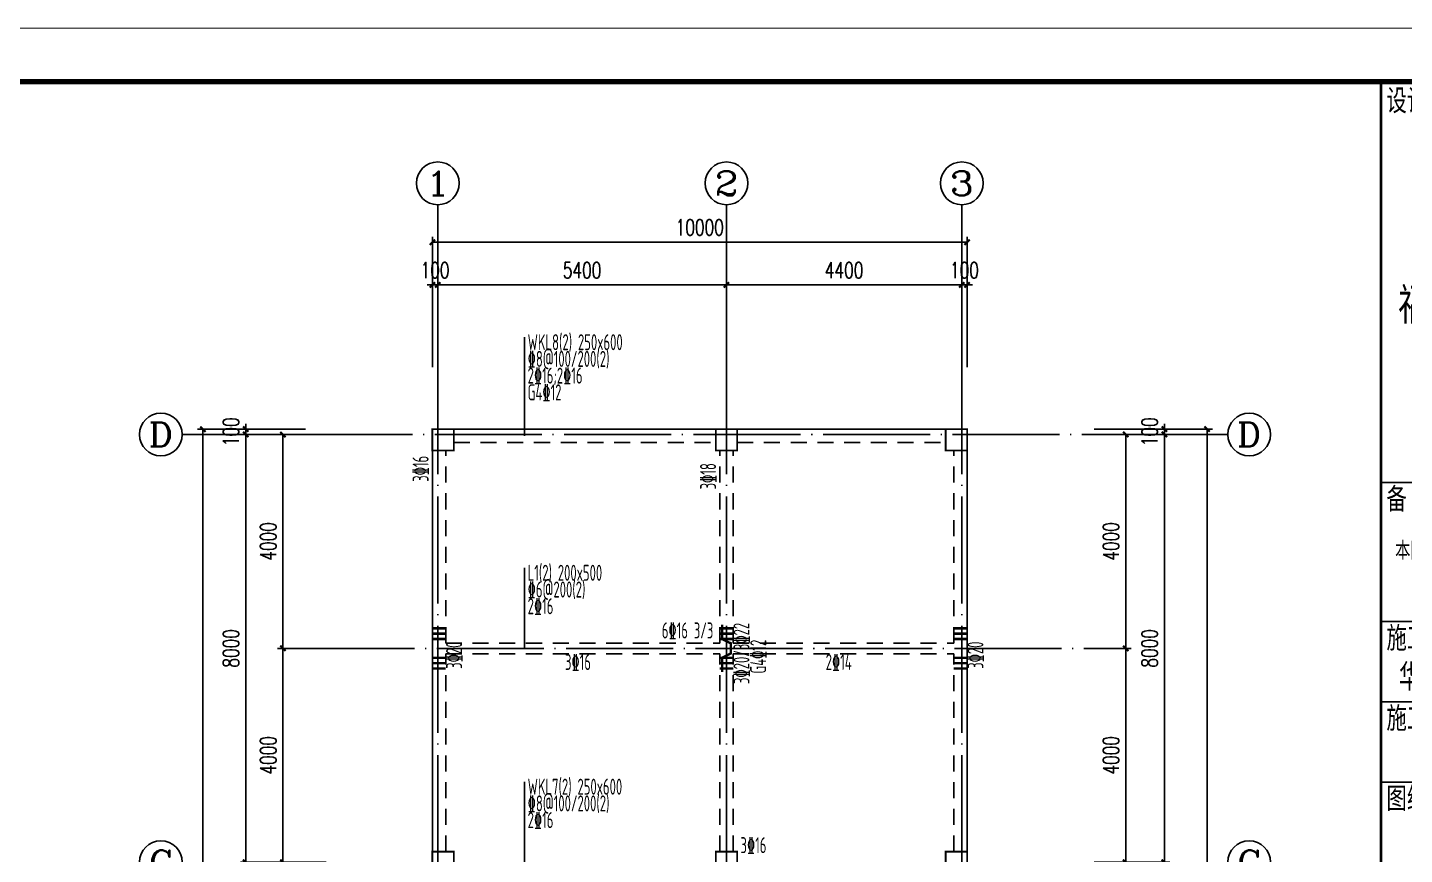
# Model space of a CAD drawing. Extents: x 5827 to 252697, y -546879 to 4066219.
# Drawn here: x 72652 to 98401, y -401244 to -385779 of the extents above; entities that cross this region are included whole.
import ezdxf
from ezdxf.enums import TextEntityAlignment as Align

# ---------------------------------------------------------------- set-up
doc = ezdxf.new("R2010")
doc.units = 0
doc.header["$MEASUREMENT"] = 0
doc.linetypes.add('3', pattern=[500, 300, -200])
doc.linetypes.add('DOTE', pattern=[2.42, 2, -0.2, 0.02, -0.2])
for name, color, linetype in [('AXIS', 3, 'Continuous'), ('AXIS_TEXT', 7, 'Continuous'), ('DOTE', 1, 'DOTE'), ('FRAME', 3, 'Continuous'), ('PUB_TEXT', 7, 'Continuous'), ('S_BEAM', 4, 'Continuous'), ('S_BEAMDASH', 134, '3'), ('S_BEAMDIMLOCAL', 7, 'Continuous'), ('S_BEAMDIMLOCALVER', 7, 'Continuous'), ('S_BEAMDIMMASS', 2, 'Continuous'), ('S_CL', 2, 'Continuous'), ('S_SUBBEAMHOOP', 1, 'Continuous'), ('填充', 8, 'Continuous')]:
    doc.layers.add(name, color=color, linetype=linetype)
doc.styles.add('_HZTXT', font='TXT', dxfattribs={"width": 0.8, "bigfont": 'HZTXT'})
doc.styles.add('_TCH_AXIS', font='COMPLEX', dxfattribs={"bigfont": 'GBCBIG'})
doc.styles.add('_TCH_DIM_T3', font='SIMPLEX', dxfattribs={"width": 0.705882, "bigfont": 'GBCBIG'})
doc.styles.add('COMPLEX', font='COMPLEX')
doc.styles.add('FRAME', font='simhei.ttf', dxfattribs={"width": 0.7})
doc.styles.get("Standard").update_dxf_attribs({"font": 'tssdeng.shx', "width": 0.6, "bigfont": 'a.shx'})
doc.styles.add('黑体', font='simhei.ttf', dxfattribs={"width": 0.7})
doc.dimstyles.new('_TCH_ARCH&&100', dxfattribs={"dimtxt": 297.5, "dimasz": 100, "dimexe": 100, "dimexo": 0, "dimgap": 126.25, "dimtad": 1, "dimdec": 0, "dimzin": 0, "dimdsep": 46, "dimtxsty": '_TCH_DIM_T3', "dimblk": 'ARCHTICK', "dimcen": 0.09, "dimclrt": 7, "dimazin": 2, "dimtfac": 1, "dimtdec": 0, "dimtix": 1, "dimtmove": 2, "dimatfit": 3, "dimfxl": 0, "dimtolj": 1, "dimtzin": 0, "dimarcsym": 0})

# ---------------------------------------------------------------- blocks, each defined once
blk = doc.blocks.new('_ArchTick')
at = {"color": 0, "linetype": 'ByBlock', "const_width": 0.4}
blk.add_lwpolyline([(-0.5, -0.5), (0.5, 0.5)], dxfattribs=at)
blk = doc.blocks.new('*D356')
at = {"layer": 'AXIS', "color": 0, "lineweight": -2, "transparency": 16777216}
for p, q in [((80223, -390593), (80123, -390593)), ((80223, -392129), (80223, -390493)), ((80223, -390593), (80323, -390593)), ((80323, -392129), (80323, -390493)), ((80323, -390593), (80423, -390593))]:
    blk.add_line(p, q, dxfattribs=at)
at = {"layer": 'Defpoints', "color": 0, "transparency": 16777216}
for p in [(80323, -390593), (80223, -392129), (80323, -392129)]:
    blk.add_point(p, dxfattribs=at)
at = {"layer": 'AXIS', "color": 0, "lineweight": -2, "transparency": 16777216, "xscale": 100, "yscale": 100, "zscale": 100}
blk.add_blockref('_ArchTick', (80223, -390593), dxfattribs=at)
at = {"layer": 'AXIS', "color": 0, "lineweight": -2, "transparency": 16777216, "xscale": 100, "yscale": 100, "zscale": 100, "rotation": 180}
blk.add_blockref('_ArchTick', (80323, -390593), dxfattribs=at)
at = {"layer": 'AXIS', "color": 7, "transparency": 16777216, "insert": (80273, -390318), "char_height": 297.5, "attachment_point": 5, "style": '_TCH_DIM_T3'}
blk.add_mtext('\\A1;100', dxfattribs=at)
blk = doc.blocks.new('*D357')
at = {"layer": 'AXIS', "color": 0, "lineweight": -2, "transparency": 16777216}
for p, q in [((80323, -392129), (80323, -390493)), ((80323, -390593), (85723, -390593)), ((85723, -392129), (85723, -390493))]:
    blk.add_line(p, q, dxfattribs=at)
at = {"layer": 'Defpoints', "color": 0, "transparency": 16777216}
for p in [(85723, -390593), (80323, -392129), (85723, -392129)]:
    blk.add_point(p, dxfattribs=at)
at = {"layer": 'AXIS', "color": 0, "lineweight": -2, "transparency": 16777216, "xscale": 100, "yscale": 100, "zscale": 100, "rotation": 180}
blk.add_blockref('_ArchTick', (80323, -390593), dxfattribs=at)
at = {"layer": 'AXIS', "color": 0, "lineweight": -2, "transparency": 16777216, "xscale": 100, "yscale": 100, "zscale": 100}
blk.add_blockref('_ArchTick', (85723, -390593), dxfattribs=at)
at = {"layer": 'AXIS', "color": 7, "transparency": 16777216, "insert": (83023, -390318), "char_height": 297.5, "attachment_point": 5, "style": '_TCH_DIM_T3'}
blk.add_mtext('\\A1;5400', dxfattribs=at)
blk = doc.blocks.new('*D358')
at = {"layer": 'AXIS', "color": 0, "lineweight": -2, "transparency": 16777216}
for p, q in [((85723, -392129), (85723, -390493)), ((85723, -390593), (90123, -390593)), ((90123, -392129), (90123, -390493))]:
    blk.add_line(p, q, dxfattribs=at)
at = {"layer": 'Defpoints', "color": 0, "transparency": 16777216}
for p in [(90123, -390593), (85723, -392129), (90123, -392129)]:
    blk.add_point(p, dxfattribs=at)
at = {"layer": 'AXIS', "color": 0, "lineweight": -2, "transparency": 16777216, "xscale": 100, "yscale": 100, "zscale": 100, "rotation": 180}
blk.add_blockref('_ArchTick', (85723, -390593), dxfattribs=at)
at = {"layer": 'AXIS', "color": 0, "lineweight": -2, "transparency": 16777216, "xscale": 100, "yscale": 100, "zscale": 100}
blk.add_blockref('_ArchTick', (90123, -390593), dxfattribs=at)
at = {"layer": 'AXIS', "color": 7, "transparency": 16777216, "insert": (87923, -390318), "char_height": 297.5, "attachment_point": 5, "style": '_TCH_DIM_T3'}
blk.add_mtext('\\A1;4400', dxfattribs=at)
blk = doc.blocks.new('*D359')
at = {"layer": 'AXIS', "color": 0, "lineweight": -2, "transparency": 16777216}
for p, q in [((90123, -390593), (90023, -390593)), ((90123, -392129), (90123, -390493)), ((90123, -390593), (90223, -390593)), ((90223, -392129), (90223, -390493)), ((90223, -390593), (90323, -390593))]:
    blk.add_line(p, q, dxfattribs=at)
at = {"layer": 'Defpoints', "color": 0, "transparency": 16777216}
for p in [(90223, -390593), (90123, -392129), (90223, -392129)]:
    blk.add_point(p, dxfattribs=at)
at = {"layer": 'AXIS', "color": 0, "lineweight": -2, "transparency": 16777216, "xscale": 100, "yscale": 100, "zscale": 100}
blk.add_blockref('_ArchTick', (90123, -390593), dxfattribs=at)
at = {"layer": 'AXIS', "color": 0, "lineweight": -2, "transparency": 16777216, "xscale": 100, "yscale": 100, "zscale": 100, "rotation": 180}
blk.add_blockref('_ArchTick', (90223, -390593), dxfattribs=at)
at = {"layer": 'AXIS', "color": 7, "transparency": 16777216, "insert": (90173, -390318), "char_height": 297.5, "attachment_point": 5, "style": '_TCH_DIM_T3'}
blk.add_mtext('\\A1;100', dxfattribs=at)
blk = doc.blocks.new('*D360')
at = {"layer": 'AXIS', "color": 0, "lineweight": -2, "transparency": 16777216}
for p, q in [((80223, -392129), (80223, -389693)), ((80223, -389793), (90223, -389793)), ((90223, -392129), (90223, -389693))]:
    blk.add_line(p, q, dxfattribs=at)
at = {"layer": 'Defpoints', "color": 0, "transparency": 16777216}
for p in [(90223, -389793), (80223, -392129), (90223, -392129)]:
    blk.add_point(p, dxfattribs=at)
at = {"layer": 'AXIS', "color": 0, "lineweight": -2, "transparency": 16777216, "xscale": 100, "yscale": 100, "zscale": 100, "rotation": 180}
blk.add_blockref('_ArchTick', (80223, -389793), dxfattribs=at)
at = {"layer": 'AXIS', "color": 0, "lineweight": -2, "transparency": 16777216, "xscale": 100, "yscale": 100, "zscale": 100}
blk.add_blockref('_ArchTick', (90223, -389793), dxfattribs=at)
at = {"layer": 'AXIS', "color": 7, "transparency": 16777216, "insert": (85223, -389518), "char_height": 297.5, "attachment_point": 5, "style": '_TCH_DIM_T3'}
blk.add_mtext('\\A1;10000', dxfattribs=at)
blk = doc.blocks.new('*D368')
at = {"layer": 'AXIS', "color": 0, "lineweight": -2, "transparency": 16777216}
for p, q in [((92597, -393390), (94011, -393390)), ((93911, -401390), (93911, -393390)), ((92597, -401390), (94011, -401390))]:
    blk.add_line(p, q, dxfattribs=at)
at = {"layer": 'Defpoints', "color": 0, "transparency": 16777216}
for p in [(92597, -393390), (93911, -393390), (92597, -401390)]:
    blk.add_point(p, dxfattribs=at)
at = {"layer": 'AXIS', "color": 0, "lineweight": -2, "transparency": 16777216, "xscale": 100, "yscale": 100, "zscale": 100}
for p, rotation in [((93911, -393390), 90), ((93911, -401390), 270)]:
    blk.add_blockref('_ArchTick', p, dxfattribs=dict(at, rotation=rotation))
at = {"layer": 'AXIS', "color": 7, "transparency": 16777216, "insert": (93636, -397390), "char_height": 297.5, "attachment_point": 5, "rotation": 90, "style": '_TCH_DIM_T3'}
blk.add_mtext('\\A1;8000', dxfattribs=at)
blk = doc.blocks.new('*D369')
at = {"layer": 'AXIS', "color": 0, "lineweight": -2, "transparency": 16777216}
for p, q in [((93911, -393290), (93911, -393190)), ((92597, -393290), (94011, -393290)), ((92597, -393390), (94011, -393390)), ((93911, -393390), (93911, -393290)), ((93911, -393390), (93911, -393490))]:
    blk.add_line(p, q, dxfattribs=at)
at = {"layer": 'Defpoints', "color": 0, "transparency": 16777216}
for p in [(92597, -393290), (92597, -393390), (93911, -393290)]:
    blk.add_point(p, dxfattribs=at)
at = {"layer": 'AXIS', "color": 0, "lineweight": -2, "transparency": 16777216, "xscale": 100, "yscale": 100, "zscale": 100}
for p, rotation in [((93911, -393290), 270), ((93911, -393390), 90)]:
    blk.add_blockref('_ArchTick', p, dxfattribs=dict(at, rotation=rotation))
at = {"layer": 'AXIS', "color": 7, "transparency": 16777216, "insert": (93636, -393340), "char_height": 297.5, "attachment_point": 5, "rotation": 90, "style": '_TCH_DIM_T3'}
blk.add_mtext('\\A1;100', dxfattribs=at)
blk = doc.blocks.new('*D370')
at = {"layer": 'AXIS', "color": 0, "lineweight": -2, "transparency": 16777216}
for p, q in [((92597, -393290), (94811, -393290)), ((94711, -414290), (94711, -393290)), ((92597, -414290), (94811, -414290))]:
    blk.add_line(p, q, dxfattribs=at)
at = {"layer": 'Defpoints', "color": 0, "transparency": 16777216}
for p in [(92597, -393290), (94711, -393290), (92597, -414290)]:
    blk.add_point(p, dxfattribs=at)
at = {"layer": 'AXIS', "color": 0, "lineweight": -2, "transparency": 16777216, "xscale": 100, "yscale": 100, "zscale": 100}
for p, rotation in [((94711, -393290), 90), ((94711, -414290), 270)]:
    blk.add_blockref('_ArchTick', p, dxfattribs=dict(at, rotation=rotation))
at = {"layer": 'AXIS', "color": 7, "transparency": 16777216, "insert": (94436, -403790), "char_height": 297.5, "attachment_point": 5, "rotation": 90, "style": '_TCH_DIM_T3'}
blk.add_mtext('\\A1;21000', dxfattribs=at)
blk = doc.blocks.new('*D374')
at = {"layer": 'AXIS', "color": 0, "lineweight": -2, "transparency": 16777216}
for p, q in [((77849, -393390), (76632, -393390)), ((76732, -401390), (76732, -393390)), ((77849, -401390), (76632, -401390))]:
    blk.add_line(p, q, dxfattribs=at)
at = {"layer": 'Defpoints', "color": 0, "transparency": 16777216}
for p in [(76732, -393390), (77849, -393390), (77849, -401390)]:
    blk.add_point(p, dxfattribs=at)
at = {"layer": 'AXIS', "color": 0, "lineweight": -2, "transparency": 16777216, "xscale": 100, "yscale": 100, "zscale": 100}
for p, rotation in [((76732, -393390), 90), ((76732, -401390), 270)]:
    blk.add_blockref('_ArchTick', p, dxfattribs=dict(at, rotation=rotation))
at = {"layer": 'AXIS', "color": 7, "transparency": 16777216, "insert": (76457, -397390), "char_height": 297.5, "attachment_point": 5, "rotation": 90, "style": '_TCH_DIM_T3'}
blk.add_mtext('\\A1;8000', dxfattribs=at)
blk = doc.blocks.new('*D375')
at = {"layer": 'AXIS', "color": 0, "lineweight": -2, "transparency": 16777216}
for p, q in [((76732, -393290), (76732, -393190)), ((77849, -393290), (76632, -393290)), ((77849, -393390), (76632, -393390)), ((76732, -393390), (76732, -393290)), ((76732, -393390), (76732, -393490))]:
    blk.add_line(p, q, dxfattribs=at)
at = {"layer": 'Defpoints', "color": 0, "transparency": 16777216}
for p in [(76732, -393290), (77849, -393290), (77849, -393390)]:
    blk.add_point(p, dxfattribs=at)
at = {"layer": 'AXIS', "color": 0, "lineweight": -2, "transparency": 16777216, "xscale": 100, "yscale": 100, "zscale": 100}
for p, rotation in [((76732, -393290), 270), ((76732, -393390), 90)]:
    blk.add_blockref('_ArchTick', p, dxfattribs=dict(at, rotation=rotation))
at = {"layer": 'AXIS', "color": 7, "transparency": 16777216, "insert": (76457, -393340), "char_height": 297.5, "attachment_point": 5, "rotation": 90, "style": '_TCH_DIM_T3'}
blk.add_mtext('\\A1;100', dxfattribs=at)
blk = doc.blocks.new('*D376')
at = {"layer": 'AXIS', "color": 0, "lineweight": -2, "transparency": 16777216}
for p, q in [((77849, -393290), (75832, -393290)), ((75932, -414290), (75932, -393290)), ((77849, -414290), (75832, -414290))]:
    blk.add_line(p, q, dxfattribs=at)
at = {"layer": 'Defpoints', "color": 0, "transparency": 16777216}
for p in [(75932, -393290), (77849, -393290), (77849, -414290)]:
    blk.add_point(p, dxfattribs=at)
at = {"layer": 'AXIS', "color": 0, "lineweight": -2, "transparency": 16777216, "xscale": 100, "yscale": 100, "zscale": 100}
for p, rotation in [((75932, -393290), 90), ((75932, -414290), 270)]:
    blk.add_blockref('_ArchTick', p, dxfattribs=dict(at, rotation=rotation))
at = {"layer": 'AXIS', "color": 7, "transparency": 16777216, "insert": (75657, -403790), "char_height": 297.5, "attachment_point": 5, "rotation": 90, "style": '_TCH_DIM_T3'}
blk.add_mtext('\\A1;21000', dxfattribs=at)
blk = doc.blocks.new('_AXISO')
blk.add_circle((0, 0), 0.5)
at = {"layer": 'AXIS_TEXT', "style": 'COMPLEX', "width": 1.041667}
blk.add_attdef('A', text='', height=0.56, dxfattribs=at).set_placement((-0.25, -0.28), (0.25, -0.28), align=Align.FIT)
blk = doc.blocks.new('*D405')
at = {"layer": 'AXIS', "color": 0, "lineweight": -2, "transparency": 16777216}
for p, q in [((92597, -397390), (93288, -397390)), ((93188, -401390), (93188, -397390)), ((92597, -401390), (93288, -401390))]:
    blk.add_line(p, q, dxfattribs=at)
at = {"layer": 'Defpoints', "color": 0, "transparency": 16777216}
for p in [(92597, -397390), (93188, -397390), (92597, -401390)]:
    blk.add_point(p, dxfattribs=at)
at = {"layer": 'AXIS', "color": 0, "lineweight": -2, "transparency": 16777216, "xscale": 100, "yscale": 100, "zscale": 100}
for p, rotation in [((93188, -397390), 90), ((93188, -401390), 270)]:
    blk.add_blockref('_ArchTick', p, dxfattribs=dict(at, rotation=rotation))
at = {"layer": 'AXIS', "color": 7, "transparency": 16777216, "insert": (92913, -399390), "char_height": 297.5, "attachment_point": 5, "rotation": 90, "style": '_TCH_DIM_T3'}
blk.add_mtext('\\A1;4000', dxfattribs=at)
blk = doc.blocks.new('*D399')
at = {"layer": 'AXIS', "color": 0, "lineweight": -2, "transparency": 16777216}
for p, q in [((92597, -393390), (93288, -393390)), ((93188, -397390), (93188, -393390)), ((92597, -397390), (93288, -397390))]:
    blk.add_line(p, q, dxfattribs=at)
at = {"layer": 'Defpoints', "color": 0, "transparency": 16777216}
for p in [(92597, -393390), (93188, -393390), (92597, -397390)]:
    blk.add_point(p, dxfattribs=at)
at = {"layer": 'AXIS', "color": 0, "lineweight": -2, "transparency": 16777216, "xscale": 100, "yscale": 100, "zscale": 100}
for p, rotation in [((93188, -393390), 90), ((93188, -397390), 270)]:
    blk.add_blockref('_ArchTick', p, dxfattribs=dict(at, rotation=rotation))
at = {"layer": 'AXIS', "color": 7, "transparency": 16777216, "insert": (92913, -395390), "char_height": 297.5, "attachment_point": 5, "rotation": 90, "style": '_TCH_DIM_T3'}
blk.add_mtext('\\A1;4000', dxfattribs=at)
blk = doc.blocks.new('*D406')
at = {"layer": 'AXIS', "color": 0, "lineweight": -2, "transparency": 16777216}
for p, q in [((78238, -393390), (77328, -393390)), ((77428, -393390), (77428, -397390)), ((78238, -397390), (77328, -397390))]:
    blk.add_line(p, q, dxfattribs=at)
at = {"layer": 'Defpoints', "color": 0, "transparency": 16777216}
for p in [(78238, -393390), (77428, -397390), (78238, -397390)]:
    blk.add_point(p, dxfattribs=at)
at = {"layer": 'AXIS', "color": 0, "lineweight": -2, "transparency": 16777216, "xscale": 100, "yscale": 100, "zscale": 100}
for p, rotation in [((77428, -393390), 90), ((77428, -397390), 270)]:
    blk.add_blockref('_ArchTick', p, dxfattribs=dict(at, rotation=rotation))
at = {"layer": 'AXIS', "color": 7, "transparency": 16777216, "insert": (77153, -395390), "char_height": 297.5, "attachment_point": 5, "rotation": 90, "style": '_TCH_DIM_T3'}
blk.add_mtext('\\A1;4000', dxfattribs=at)
blk = doc.blocks.new('*D400')
at = {"layer": 'AXIS', "color": 0, "lineweight": -2, "transparency": 16777216}
for p, q in [((78238, -397390), (77328, -397390)), ((77428, -397390), (77428, -401390)), ((78238, -401390), (77328, -401390))]:
    blk.add_line(p, q, dxfattribs=at)
at = {"layer": 'Defpoints', "color": 0, "transparency": 16777216}
for p in [(78238, -397390), (77428, -401390), (78238, -401390)]:
    blk.add_point(p, dxfattribs=at)
at = {"layer": 'AXIS', "color": 0, "lineweight": -2, "transparency": 16777216, "xscale": 100, "yscale": 100, "zscale": 100}
for p, rotation in [((77428, -397390), 90), ((77428, -401390), 270)]:
    blk.add_blockref('_ArchTick', p, dxfattribs=dict(at, rotation=rotation))
at = {"layer": 'AXIS', "color": 7, "transparency": 16777216, "insert": (77153, -399390), "char_height": 297.5, "attachment_point": 5, "rotation": 90, "style": '_TCH_DIM_T3'}
blk.add_mtext('\\A1;4000', dxfattribs=at)
blk = doc.blocks.new('A$C2F0C53E4')
at = {"layer": 'FRAME'}
for p, q in [((58410, 33510), (51410, 33510)), ((58410, 30910), (51410, 30910)), ((58410, 29410), (51410, 29410)), ((58410, 27910), (51410, 27910))]:
    blk.add_line(p, q, dxfattribs=at)
for points in [[(10, 42010, 20, 20, 0), (10, 10, 20, 20, 0), (59410, 10, 20, 20, 0), (59410, 42010, 20, 20, 0)], [(2510, 41010, 100, 100, 0), (2510, 1010, 100, 100, 0), (58410, 1010, 100, 100, 0), (58410, 41010, 100, 100, 0)]]:
    blk.add_lwpolyline(points, format="xyseb", close=True, dxfattribs=at)
blk.add_lwpolyline([(51410, 41010, 50, 50, 0), (51410, 1010, 50, 50, 0)], format="xyseb", dxfattribs=at)
for s, insert, char_height, width, attachment_point, style in [('设计单位', (51510, 40860), 400, 2368.14, 1, 'FRAME'), ('福建医工设计院有限公司', (54885, 36811), 600, 9859.32, 5, 'FRAME'), ('备  注', (51510, 33410), 400, 1758.31, 1, 'FRAME'), ('本图未经设计院签字、盖章无效。', (51673, 32067), 300, 6524.24, 7, '黑体'), ('施工图审查批准单位', (51510, 30810), 400, 5412.54, 1, 'FRAME'), ('施工图审查批准书证号', (51510, 29310), 400, 6008.14, 1, 'FRAME'), ('图纸专用章', (51510, 27810), 400, 2928.14, 1, 'FRAME')]:
    blk.add_mtext(s, dxfattribs=dict(at, insert=insert, char_height=char_height, width=width, attachment_point=attachment_point, style=style))
at = {"layer": 'PUB_TEXT', "style": '_HZTXT', "width": 0.8}
blk.add_text('华侨大学建筑工程施工图审查事务所', height=500, dxfattribs=at).set_placement((51744, 29621))

msp = doc.modelspace()

# ---------------------------------------------------------------- linework, layer by layer
at = {"layer": 'AXIS'}
for p, q in [((80323.224, -392129.12), (80323.224, -389092.62)), ((85723.224, -392129.12), (85723.224, -389092.62)), ((90123.224, -392129.12), (90123.224, -389092.62)), ((77848.965, -393390.204), (75545.758, -393390.204)), ((92597.482, -393390.204), (95097.689, -393390.204))]:
    msp.add_line(p, q, dxfattribs=at)
at = {"layer": 'DOTE', "linetype": 'DOTE', "ltscale": 1000}
for p, q in [((80323.224, -392129.12), (80323.224, -415451.288)), ((85723.224, -392129.12), (85723.224, -415451.288)), ((90123.224, -392129.12), (90123.224, -415451.288)), ((77848.965, -393390.204), (92597.482, -393390.204)), ((77886.465, -397390.204), (92634.982, -397390.204))]:
    msp.add_line(p, q, dxfattribs=at)
at = {"layer": 'S_BEAM'}
for p, q in [((80623.224, -393290.204), (85523.224, -393290.204)), ((85923.224, -393290.204), (89823.224, -393290.204)), ((80223.224, -397390.204), (80223.224, -393690.204)), ((90223.224, -397390.204), (90223.224, -393690.204)), ((80223.224, -401190.205), (80223.224, -397390.204)), ((90223.224, -401190.205), (90223.224, -397390.204))]:
    msp.add_line(p, q, dxfattribs=at)
at = {"layer": 'S_BEAMDASH'}
for p, q in [((80473.224, -397290.204), (80473.224, -393690.204)), ((80623.224, -393540.204), (85523.224, -393540.204)), ((85598.224, -397290.204), (85598.224, -393690.204)), ((85848.224, -397290.204), (85848.224, -393690.204)), ((85923.224, -393540.204), (89823.224, -393540.204)), ((89973.224, -397290.204), (89973.224, -393690.204)), ((80473.224, -397290.204), (85598.224, -397290.204)), ((85848.224, -397290.204), (89973.224, -397290.204)), ((80473.224, -401190.205), (80473.224, -397490.204)), ((80473.224, -397490.204), (85598.224, -397490.204)), ((85598.224, -401190.205), (85598.224, -397490.204)), ((85848.224, -401190.205), (85848.224, -397490.204)), ((85848.224, -397490.204), (89973.224, -397490.204)), ((89973.224, -401190.205), (89973.224, -397490.204))]:
    msp.add_line(p, q, dxfattribs=at)
at = {"layer": 'S_BEAMDIMMASS'}
for p, q in [((81943.224, -393415.204), (81943.224, -391571.454)), ((81943.224, -397390.204), (81943.224, -395883.954)), ((81943.224, -401390.205), (81943.224, -399883.955))]:
    msp.add_line(p, q, dxfattribs=at)
at = {"layer": 'S_CL', "const_width": 35}
for points in [[(80623.224, -393690.204), (80623.224, -393290.204), (80223.224, -393290.204), (80223.224, -393690.204)], [(85923.224, -393690.204), (85923.224, -393290.204), (85523.224, -393290.204), (85523.224, -393690.204)], [(90223.224, -393690.204), (90223.224, -393290.204), (89823.224, -393290.204), (89823.224, -393690.204)], [(80623.224, -401590.205), (80623.224, -401190.205), (80223.224, -401190.205), (80223.224, -401590.205)], [(85923.224, -401590.205), (85923.224, -401190.205), (85523.224, -401190.205), (85523.224, -401590.205)], [(90223.224, -401590.205), (90223.224, -401190.205), (89823.224, -401190.205), (89823.224, -401590.205)]]:
    msp.add_lwpolyline(points, close=True, dxfattribs=at)
at = {"layer": 'S_SUBBEAMHOOP', "const_width": 44.9}
for points in [[(80223.224, -397015.205), (80473.224, -397015.205)], [(85598.224, -397015.205), (85848.224, -397015.205)], [(89973.224, -397015.205), (90223.224, -397015.205)], [(80223.224, -397115.205), (80473.224, -397115.205)], [(80223.224, -397215.205), (80473.224, -397215.205)], [(85598.224, -397115.205), (85848.224, -397115.205)], [(85598.224, -397215.205), (85848.224, -397215.205)], [(89973.224, -397115.205), (90223.224, -397115.205)], [(89973.224, -397215.205), (90223.224, -397215.205)], [(80223.224, -397565.205), (80473.224, -397565.205)], [(85598.224, -397565.205), (85848.224, -397565.205)], [(89973.224, -397565.205), (90223.224, -397565.205)], [(80223.224, -397665.205), (80473.224, -397665.205)], [(80223.224, -397765.205), (80473.224, -397765.205)], [(85598.224, -397665.205), (85848.224, -397665.205)], [(85598.224, -397765.205), (85848.224, -397765.205)], [(89973.224, -397665.205), (90223.224, -397665.205)], [(89973.224, -397765.205), (90223.224, -397765.205)]]:
    msp.add_lwpolyline(points, dxfattribs=at)
at = {"layer": 'S_SUBBEAMHOOP', "color": 4, "const_width": 44.9}
for points in [[(85640.5, -396948.5), (85640.5, -397215.205), (85802, -397294.5), (85802, -397390.204)], [(85640.5, -397831.908), (85640.5, -397565.203), (85802, -397485.908), (85802, -397390.204)]]:
    msp.add_lwpolyline(points, dxfattribs=at)

# ---------------------------------------------------------------- block references
at = {"layer": 'AXIS'}
ref = msp.add_blockref('_AXISO', (80323.224, -388692.62), dxfattribs=dict(at, xscale=800, yscale=800, zscale=800))
ref.add_attrib('A', '1', dxfattribs={"layer": 'AXIS_TEXT', "height": 452.548, "style": '_TCH_AXIS', "width": 2.333333}).set_placement((80096.949, -388918.895), (80549.498, -388918.895), align=Align.FIT)
ref = msp.add_blockref('_AXISO', (85723.224, -388692.62), dxfattribs=dict(at, xscale=800, yscale=800, zscale=800))
ref.add_attrib('A', '2', dxfattribs={"layer": 'AXIS_TEXT', "height": 452.548, "style": '_TCH_AXIS', "width": 1.5}).set_placement((85496.949, -388918.895), (85949.498, -388918.895), align=Align.FIT)
ref = msp.add_blockref('_AXISO', (90123.224, -388692.62), dxfattribs=dict(at, xscale=800, yscale=800, zscale=800))
ref.add_attrib('A', '3', dxfattribs={"layer": 'AXIS_TEXT', "height": 452.548, "style": '_TCH_AXIS', "width": 1.5}).set_placement((89896.949, -388918.895), (90349.498, -388918.895), align=Align.FIT)
ref = msp.add_blockref('_AXISO', (75145.758, -393390.204), dxfattribs=dict(at, xscale=800, yscale=800, zscale=800))
ref.add_attrib('A', 'D', dxfattribs={"layer": 'AXIS_TEXT', "height": 452.548, "style": '_TCH_AXIS', "width": 1.235294}).set_placement((74919.484, -393616.478), (75372.032, -393616.478), align=Align.FIT)
ref = msp.add_blockref('_AXISO', (95497.689, -393390.204), dxfattribs=dict(at, xscale=800, yscale=800, zscale=800))
ref.add_attrib('A', 'D', dxfattribs={"layer": 'AXIS_TEXT', "height": 452.548, "style": '_TCH_AXIS', "width": 1.235294}).set_placement((95271.415, -393616.478), (95723.963, -393616.478), align=Align.FIT)
ref = msp.add_blockref('_AXISO', (75145.758, -401390.204), dxfattribs=dict(at, xscale=800, yscale=800, zscale=800))
ref.add_attrib('A', 'C', dxfattribs={"layer": 'AXIS_TEXT', "height": 452.548, "style": '_TCH_AXIS', "width": 1.4}).set_placement((74919.484, -401616.478), (75372.032, -401616.478), align=Align.FIT)
ref = msp.add_blockref('_AXISO', (95497.689, -401390.204), dxfattribs=dict(at, xscale=800, yscale=800, zscale=800))
ref.add_attrib('A', 'C', dxfattribs={"layer": 'AXIS_TEXT', "height": 452.548, "style": '_TCH_AXIS', "width": 1.4}).set_placement((95271.415, -401616.478), (95723.963, -401616.478), align=Align.FIT)
at = {"layer": '填充'}
msp.add_blockref('A$C2F0C53E4', (46554, -427799.5), dxfattribs=at)

# ---------------------------------------------------------------- texts
at = {"layer": 'S_BEAMDIMLOCAL', "color": 4, "width": 0.6}
msp.add_text('6%%13216 3/3', height=300, dxfattribs=at).set_placement((84513.724, -397204.204))
at = {"layer": 'S_BEAMDIMLOCAL', "width": 0.6}
for s, p in [('3%%13216', (82703.224, -397795.204)), ('2%%13214', (87578.224, -397795.204)), ('3%%13216', (85984.474, -401220.205))]:
    msp.add_text(s, height=300, dxfattribs=at).set_placement(p)
at = {"layer": 'S_BEAMDIMLOCALVER', "width": 0.6}
for s, p in [('3%%13216', (80153.224, -394274.454)), ('3%%13218', (85528.224, -394416.454)), ('3%%13220', (80778.224, -397772.704)), ('G4%%13212', (86465.724, -397860.204)), ('3%%13220', (90528.224, -397772.704))]:
    msp.add_text(s, height=300, rotation=90, dxfattribs=at).set_placement(p)
at = {"layer": 'S_BEAMDIMLOCALVER', "color": 6, "width": 0.6}
msp.add_text('3%%13220/3%%13222 ', height=300, rotation=90, dxfattribs=at).set_placement((86153.224, -398056.204))
at = {"layer": 'S_BEAMDIMMASS', "width": 0.6}
for s, p in [('WKL8(2) 250x600', (82004.474, -391813.954)), ('%%1328@100/200(2)', (82004.474, -392126.454)), ('2%%13216;2%%13216', (82004.474, -392438.954)), ('G4%%13212', (82004.474, -392751.454)), ('L1(2) 200x500', (82004.474, -396126.454)), ('%%1326@200(2)', (82004.474, -396438.954)), ('2%%13216', (82004.474, -396751.454)), ('WKL7(2) 250x600', (82004.474, -400126.455)), ('%%1328@100/200(2)', (82004.474, -400438.955)), ('2%%13216', (82004.474, -400751.455))]:
    msp.add_text(s, height=300, dxfattribs=at).set_placement(p)

# ---------------------------------------------------------------- dimensions: what is measured, and where the dimension line sits
at = {"layer": 'AXIS'}
for p1, p2, distance, picture, middle in [((80223.224, -392129.12), (90223.224, -392129.12), 2336.5, '*D360', (85223.224, -389517.62)), ((80223.224, -392129.12), (80323.224, -392129.12), 1536.5, '*D356', (80273.224, -390317.62)), ((80323.224, -392129.12), (85723.224, -392129.12), 1536.5, '*D357', (83023.224, -390317.62)), ((85723.224, -392129.12), (90123.224, -392129.12), 1536.5, '*D358', (87923.224, -390317.62)), ((90123.224, -392129.12), (90223.224, -392129.12), 1536.5, '*D359', (90173.224, -390317.62)), ((77848.965, -393390.204), (77848.965, -393290.204), 1117, '*D375', (76456.965, -393340.204)), ((92597.482, -393390.204), (92597.482, -393290.204), -1314, '*D369', (93636.482, -393340.204)), ((77848.965, -414290.204), (77848.965, -393290.204), 1917, '*D376', (75656.965, -403790.204)), ((77848.965, -401390.204), (77848.965, -393390.204), 1117, '*D374', (76456.965, -397390.204)), ((92597.482, -414290.204), (92597.482, -393290.204), -2114, '*D370', (94436.482, -403790.204)), ((92597.482, -401390.204), (92597.482, -393390.204), -1314, '*D368', (93636.482, -397390.204))]:
    dim = msp.add_aligned_dim(p1=p1, p2=p2, distance=distance, dimstyle='_TCH_ARCH&&100', dxfattribs=at)
    dim.commit()
    dim.dimension.update_dxf_attribs({"geometry": picture, "text_midpoint": middle})
for base, p1, p2, picture, middle in [((77427.5, -397390.204), (78237.5, -393390.204), (78237.5, -397390.204), '*D406', (77152.5, -395390.204)), ((93187.5, -393390.204), (92597.482, -397390.204), (92597.482, -393390.204), '*D399', (92912.5, -395390.204)), ((77427.5, -401390.204), (78237.5, -397390.204), (78237.5, -401390.204), '*D400', (77152.5, -399390.204)), ((93187.5, -397390.204), (92597.482, -401390.204), (92597.482, -397390.204), '*D405', (92912.5, -399390.204))]:
    dim = msp.add_linear_dim(base=base, p1=p1, p2=p2, angle=90, dimstyle='_TCH_ARCH&&100', dxfattribs=at)
    dim.commit()
    dim.dimension.update_dxf_attribs({"geometry": picture, "text_midpoint": middle})

doc.saveas('drawing.dxf')
